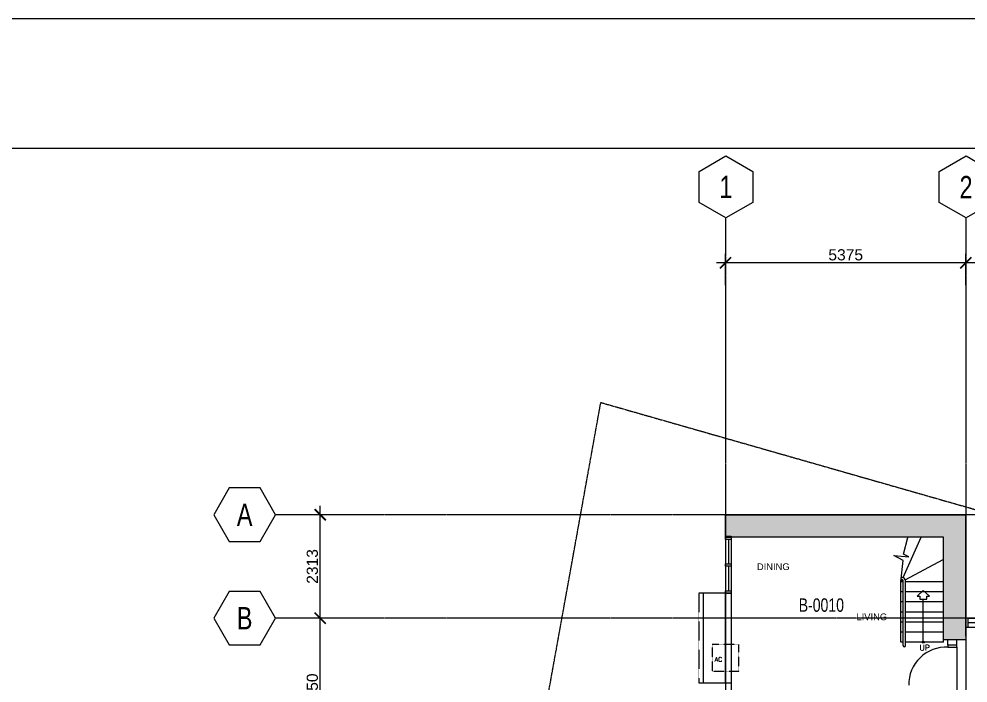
# Model space of a CAD drawing. Header units: inches. Extents: x -189245 to 740841, y -215444 to 469401.
# Drawn here: x 285477 to 306714, y -93280 to -78428 of the extents above; entities that cross this region are included whole.
import ezdxf
from ezdxf.enums import TextEntityAlignment as Align

# ---------------------------------------------------------------- set-up
doc = ezdxf.new("R2010")
doc.units = ezdxf.units.IN
doc.header["$LTSCALE"] = 10
doc.header["$MEASUREMENT"] = 0
for name, pattern in [('GRID NORMAL$0$GRID BASEMENT$0$GRID GROUND$0$GRID$0$$0$PHANTOM', [2.5, 1.25, -0.25, 0.25, -0.25, 0.25, -0.25]), ('HIDDEN', [0.375, 0.25, -0.125]), ('HIDDEN2', [0.1875, 0.125, -0.0625])]:
    doc.linetypes.add(name, pattern=pattern)
for name, color, linetype in [('3', 252, 'Continuous'), ('a-dim', 8, 'Continuous'), ('A-DOOR', 1, 'Continuous'), ('A-EQUIPMENT', 2, 'Continuous'), ('A-EQUIPTMENT', 1, 'Continuous'), ('A-GRID', 8, 'Continuous'), ('A-HATCH-RC', 252, 'Continuous'), ('A-HATCH-SOLID', 252, 'Continuous'), ('A-RAILING', 2, 'Continuous'), ('A-SHEARWALL', 6, 'Continuous'), ('A-STAIR', 1, 'Continuous'), ('A-TEXT', 3, 'Continuous'), ('A-UNIT NUMBER', 2, 'Continuous'), ('A-WINDOW', 2, 'Continuous'), ('COLUMN', 6, 'Continuous'), ('DOORTAG', 1, 'Continuous'), ('HATCH TSG', 9, 'Continuous'), ('TEXT', 3, 'Continuous'), ('TSG- DIM1', 1, 'Continuous'), ('TSG- plaster', 4, 'Continuous'), ('TSG- PRE CAST', 4, 'Continuous')]:
    doc.layers.add(name, color=color, linetype=linetype)
doc.layers.add('DEFPOINT', color=7, linetype='Continuous', plot=False)
doc.styles.add('ARIAL', font='ARIAL.TTF', dxfattribs={"width": 0.75})
doc.styles.add('GRID NORMAL$0$GRID BASEMENT$0$GRID GROUND$0$GRID$0$Standard', font='ARIAL.TTF')
doc.styles.add('PRSP_Simplex', font='simplex.shx')
doc.dimstyles.new('GRID NORMAL$0$GRID BASEMENT$0$GRID GROUND$0$GRID$0$Standard', dxfattribs={"dimtxt": 250, "dimasz": 0.18, "dimexe": 0.18, "dimexo": 0.0625, "dimgap": 50, "dimtad": 1, "dimdec": 0, "dimzin": 0, "dimdsep": 46, "dimtxsty": 'GRID NORMAL$0$GRID BASEMENT$0$GRID GROUND$0$GRID$0$Standard', "dimcen": 0.09, "dimadec": 0, "dimazin": 0, "dimtfac": 1, "dimtdec": 0, "dimtofl": 0, "dimtmove": 0, "dimatfit": 3, "dimfxl": 1, "dimtolj": 1, "dimtzin": 0, "dimarcsym": 0})

# ---------------------------------------------------------------- blocks, each defined once
blk = doc.blocks.new('GRID NORMAL$0$GRID BASEMENT$0$GRID GROUND$0$GRID$0$$0$GRID-V')
at = {"color": 3}
blk.add_lwpolyline([(6, 10.39), (0, 13.86), (-6, 10.39), (-6, 3.46), (0, 0), (6, 3.46)], close=True, dxfattribs=at)
at = {"color": 6, "style": 'GRID NORMAL$0$GRID BASEMENT$0$GRID GROUND$0$GRID$0$Standard', "width": 0.75}
blk.add_attdef('V', text='', height=5, dxfattribs=at).set_placement((0, 6.93), align=Align.MIDDLE)
blk = doc.blocks.new('GRID NORMAL$0$GRID BASEMENT$0$GRID GROUND$0$GRID$0$$0$GRID-H')
at = {"color": 3}
blk.add_lwpolyline([(-10.39, 6), (-13.86, 0), (-10.39, -6), (-3.46, -6), (0, 0), (-3.46, 6)], close=True, dxfattribs=at)
at = {"color": 6, "style": 'GRID NORMAL$0$GRID BASEMENT$0$GRID GROUND$0$GRID$0$Standard', "width": 0.75}
blk.add_attdef('H', text='', height=5, dxfattribs=at).set_placement((-6.93, 0), align=Align.MIDDLE)
blk = doc.blocks.new('GRID NORMAL$0$GRID BASEMENT$0$GRID GROUND$0$GRID$0$_ARCHTICK')
at = {"color": 0, "linetype": 'ByBlock', "ltscale": 20, "const_width": 0.15}
blk.add_lwpolyline([(-0.5, -0.5), (0.5, 0.5)], dxfattribs=at)
blk = doc.blocks.new('*D457')
at = {"layer": 'a-dim', "color": 0, "lineweight": -2, "ltscale": 500}
for p, q in [((-90634, -230188), (-90634, -229488)), ((-85259, -230188), (-85259, -229488)), ((-85059, -229688), (-90834, -229688))]:
    blk.add_line(p, q, dxfattribs=at)
at = {"layer": 'Defpoints', "color": 0, "ltscale": 500}
for p in [(-90634, -229688), (-90634, -230188), (-85259, -230188)]:
    blk.add_point(p, dxfattribs=at)
at = {"layer": 'a-dim', "color": 0, "lineweight": -2, "ltscale": 500, "xscale": 250, "yscale": 250, "zscale": 250, "rotation": 180}
blk.add_blockref('GRID NORMAL$0$GRID BASEMENT$0$GRID GROUND$0$GRID$0$_ARCHTICK', (-90634, -229688), dxfattribs=at)
at = {"layer": 'a-dim', "color": 0, "lineweight": -2, "ltscale": 500, "xscale": 250, "yscale": 250, "zscale": 250}
blk.add_blockref('GRID NORMAL$0$GRID BASEMENT$0$GRID GROUND$0$GRID$0$_ARCHTICK', (-85259, -229688), dxfattribs=at)
at = {"layer": 'a-dim', "color": 3, "ltscale": 500, "insert": (-87946, -229511), "char_height": 250, "attachment_point": 5, "style": 'GRID NORMAL$0$GRID BASEMENT$0$GRID GROUND$0$GRID$0$Standard'}
blk.add_mtext('\\A1;5375', dxfattribs=at)
blk = doc.blocks.new('*D458')
at = {"layer": 'a-dim', "color": 0, "lineweight": -2, "ltscale": 500}
for p, q in [((-99704, -237837), (-99704, -235124)), ((-99204, -235324), (-99904, -235324)), ((-99204, -237637), (-99904, -237637))]:
    blk.add_line(p, q, dxfattribs=at)
at = {"layer": 'Defpoints', "color": 0, "ltscale": 500}
for p in [(-99704, -235324), (-99204, -235324), (-99204, -237637)]:
    blk.add_point(p, dxfattribs=at)
at = {"layer": 'a-dim', "color": 0, "lineweight": -2, "ltscale": 500, "xscale": 250, "yscale": 250, "zscale": 250}
for p, rotation in [((-99704, -235324), 90), ((-99704, -237637), 270)]:
    blk.add_blockref('GRID NORMAL$0$GRID BASEMENT$0$GRID GROUND$0$GRID$0$_ARCHTICK', p, dxfattribs=dict(at, rotation=rotation))
at = {"layer": 'a-dim', "color": 3, "ltscale": 500, "insert": (-99881, -236480), "char_height": 250, "attachment_point": 5, "rotation": 90, "style": 'GRID NORMAL$0$GRID BASEMENT$0$GRID GROUND$0$GRID$0$Standard'}
blk.add_mtext('\\A1;2313', dxfattribs=at)
blk = doc.blocks.new('*D461')
at = {"layer": 'a-dim', "color": 0, "lineweight": -2, "ltscale": 500}
for p, q in [((-85259, -230188), (-85259, -229488)), ((-83959, -230188), (-83959, -229488)), ((-83759, -229688), (-85459, -229688))]:
    blk.add_line(p, q, dxfattribs=at)
at = {"layer": 'Defpoints', "color": 0, "ltscale": 500}
for p in [(-85259, -229688), (-85259, -230188), (-83959, -230188)]:
    blk.add_point(p, dxfattribs=at)
at = {"layer": 'a-dim', "color": 0, "lineweight": -2, "ltscale": 500, "xscale": 250, "yscale": 250, "zscale": 250, "rotation": 180}
blk.add_blockref('GRID NORMAL$0$GRID BASEMENT$0$GRID GROUND$0$GRID$0$_ARCHTICK', (-85259, -229688), dxfattribs=at)
at = {"layer": 'a-dim', "color": 0, "lineweight": -2, "ltscale": 500, "xscale": 250, "yscale": 250, "zscale": 250}
blk.add_blockref('GRID NORMAL$0$GRID BASEMENT$0$GRID GROUND$0$GRID$0$_ARCHTICK', (-83959, -229688), dxfattribs=at)
at = {"layer": 'a-dim', "color": 3, "ltscale": 500, "insert": (-84609, -229511), "char_height": 250, "attachment_point": 5, "style": 'GRID NORMAL$0$GRID BASEMENT$0$GRID GROUND$0$GRID$0$Standard'}
blk.add_mtext('\\A1;1300', dxfattribs=at)
blk = doc.blocks.new('*D462')
at = {"layer": 'a-dim', "color": 0, "lineweight": -2, "ltscale": 500}
for p, q in [((-99704, -241087), (-99704, -237437)), ((-99204, -237637), (-99904, -237637)), ((-99204, -240887), (-99904, -240887))]:
    blk.add_line(p, q, dxfattribs=at)
at = {"layer": 'Defpoints', "color": 0, "ltscale": 500}
for p in [(-99704, -237637), (-99204, -237637), (-99204, -240887)]:
    blk.add_point(p, dxfattribs=at)
at = {"layer": 'a-dim', "color": 0, "lineweight": -2, "ltscale": 500, "xscale": 250, "yscale": 250, "zscale": 250}
for p, rotation in [((-99704, -237637), 90), ((-99704, -240887), 270)]:
    blk.add_blockref('GRID NORMAL$0$GRID BASEMENT$0$GRID GROUND$0$GRID$0$_ARCHTICK', p, dxfattribs=dict(at, rotation=rotation))
at = {"layer": 'a-dim', "color": 3, "ltscale": 500, "insert": (-99881, -239262), "char_height": 250, "attachment_point": 5, "rotation": 90, "style": 'GRID NORMAL$0$GRID BASEMENT$0$GRID GROUND$0$GRID$0$Standard'}
blk.add_mtext('\\A1;3250', dxfattribs=at)
blk = doc.blocks.new('A$C6CB110D5')
at = {"layer": 'A-WINDOW', "ltscale": 50}
for p, q in [((-1250, 0), (-1300, 0)), ((-1250, -200), (-1250, 0)), ((0, 0), (-50, 0)), ((-50, 0), (-50, -200)), ((-1300, -200), (-1250, -200)), ((-1250, -100), (-650, -100)), ((-650, 0), (-650, -200)), ((-650, -200), (-600, -200)), ((-600, -200), (-600, 0)), ((-600, -100), (-50, -100)), ((-50, -200), (0, -200))]:
    blk.add_line(p, q, dxfattribs=at)
at = {"layer": 'A-WINDOW', "color": 1, "ltscale": 50}
for p, q in [((-1250, 0), (-50, 0)), ((-1250, -200), (-50, -200))]:
    blk.add_line(p, q, dxfattribs=at)
blk = doc.blocks.new('A$C3BA5313E')
at = {"layer": 'A-DOOR', "color": 8, "ltscale": 100}
blk.add_blockref('A$C6CB110D5', (1300, 0), dxfattribs=at)
blk = doc.blocks.new('grid')
at = {"layer": 'A-GRID', "linetype": 'GRID NORMAL$0$GRID BASEMENT$0$GRID GROUND$0$GRID$0$$0$PHANTOM'}
for p, q in [((-90633.8, -228688.5), (-90633.8, -289256.3)), ((-85258.8, -228688.5), (-85258.8, -289256.3)), ((-33688.1, -235324.1), (-100703.6, -235324.1)), ((-33688.1, -237636.6), (-100703.6, -237636.6))]:
    blk.add_line(p, q, dxfattribs=at)
at = {"layer": 'A-GRID'}
ref = blk.add_blockref('GRID NORMAL$0$GRID BASEMENT$0$GRID GROUND$0$GRID$0$$0$GRID-V', (-90627.8, -228685.3), dxfattribs=dict(at, xscale=-100, yscale=100, zscale=100))
ref.add_attrib('V', '1', dxfattribs={"layer": '0', "color": 6, "height": 500, "style": 'GRID NORMAL$0$GRID BASEMENT$0$GRID GROUND$0$GRID$0$Standard', "width": 0.75}).set_placement((-90627.8, -227992.5), align=Align.MIDDLE)
ref = blk.add_blockref('GRID NORMAL$0$GRID BASEMENT$0$GRID GROUND$0$GRID$0$$0$GRID-V', (-85253, -228685.1), dxfattribs=dict(at, xscale=-100, yscale=100, zscale=100))
ref.add_attrib('V', '2', dxfattribs={"layer": '0', "color": 6, "height": 500, "style": 'GRID NORMAL$0$GRID BASEMENT$0$GRID GROUND$0$GRID$0$Standard', "width": 0.75}).set_placement((-85253, -227992.3), align=Align.MIDDLE)
ref = blk.add_blockref('GRID NORMAL$0$GRID BASEMENT$0$GRID GROUND$0$GRID$0$$0$GRID-H', (-102089.2, -235324.1), dxfattribs=dict(at, xscale=100, yscale=100, zscale=100, rotation=180))
ref.add_attrib('H', 'A', dxfattribs={"layer": '0', "color": 6, "height": 500, "style": 'GRID NORMAL$0$GRID BASEMENT$0$GRID GROUND$0$GRID$0$Standard', "width": 0.75}).set_placement((-101396.4, -235324.1), align=Align.MIDDLE)
ref = blk.add_blockref('GRID NORMAL$0$GRID BASEMENT$0$GRID GROUND$0$GRID$0$$0$GRID-H', (-102089.2, -237636.6), dxfattribs=dict(at, xscale=100, yscale=100, zscale=100, rotation=180))
ref.add_attrib('H', 'B', dxfattribs={"layer": '0', "color": 6, "height": 500, "style": 'GRID NORMAL$0$GRID BASEMENT$0$GRID GROUND$0$GRID$0$Standard', "width": 0.75}).set_placement((-101396.4, -237636.6), align=Align.MIDDLE)
at = {"layer": 'a-dim', "ltscale": 500}
for base, p1, p2, angle, picture, middle in [((-90633.8, -229688.5), (-85258.8, -230188.5), (-90633.8, -230188.5), 180, '*D457', (-87946.3, -229510.8)), ((-99703.5724, -235324.0815), (-99203.5724, -237636.6148), (-99203.5724, -235324.0815), 270, '*D458', (-99881.3009, -236480.3481)), ((-99703.6, -237636.6), (-99203.6, -240886.6), (-99203.6, -237636.6), 270, '*D462', (-99881.3, -239261.6))]:
    dim = blk.add_linear_dim(base=base, p1=p1, p2=p2, angle=angle, dimstyle='GRID NORMAL$0$GRID BASEMENT$0$GRID GROUND$0$GRID$0$Standard', override={"dimasz": 250, "dimexe": 200, "dimblk1": 'GRID NORMAL$0$GRID BASEMENT$0$GRID GROUND$0$GRID$0$_ARCHTICK', "dimblk2": 'GRID NORMAL$0$GRID BASEMENT$0$GRID GROUND$0$GRID$0$_ARCHTICK', "dimsah": 1, "dimdle": 200, "dimclrt": 3}, dxfattribs=at)
    dim.commit()
    dim.dimension.update_dxf_attribs({"geometry": picture, "text_midpoint": middle})
dim = blk.add_linear_dim(base=(-85258.8, -229688.5), p1=(-83958.8, -230188.5), p2=(-85258.8, -230188.4), angle=180, dimstyle='GRID NORMAL$0$GRID BASEMENT$0$GRID GROUND$0$GRID$0$Standard', override={"dimasz": 250, "dimexe": 200, "dimblk1": 'GRID NORMAL$0$GRID BASEMENT$0$GRID GROUND$0$GRID$0$_ARCHTICK', "dimblk2": 'GRID NORMAL$0$GRID BASEMENT$0$GRID GROUND$0$GRID$0$_ARCHTICK', "dimsah": 1, "dimdle": 200, "dimclrt": 3}, dxfattribs=at)
dim.commit()
dim.dimension.update_dxf_attribs({"geometry": '*D461', "text_midpoint": (-84608.8, -229688.5), "dimtype": 128})

msp = doc.modelspace()

# ---------------------------------------------------------------- hatches: boundary and pattern name
at = {"layer": 'A-HATCH-RC'}
msp.add_hatch(color=252, dxfattribs=at).paths.add_polyline_path([(306664.19965, -92318.32367), (306164.19965, -92318.32369), (306164.19965, -90018.32367), (301289.19965, -90018.32367), (301289.19965, -89518.32367), (306664.19965, -89518.32367)])
at = {"layer": 'A-HATCH-SOLID', "ltscale": 2}
msp.add_hatch(color=256, dxfattribs=at).paths.add_polyline_path([(306664.19965, -92318.32367), (306164.19965, -92318.32367), (306164.19965, -90018.32367), (301289.19965, -90018.32367), (301289.19965, -89518.32367), (306664.19965, -89518.32367)])
at = {"layer": 'COLUMN', "linetype": 'Continuous'}
msp.add_hatch(color=254, dxfattribs=at).paths.add_polyline_path([(306664.19965, -92318.32367), (306164.19965, -92318.32367), (306164.19965, -90018.32367), (301289.19965, -90018.32367), (301289.19965, -89518.32367), (306664.19965, -89518.32367)])

# ---------------------------------------------------------------- linework, layer by layer
at = {"layer": '3', "color": 251, "linetype": 'GRID NORMAL$0$GRID BASEMENT$0$GRID GROUND$0$GRID$0$$0$PHANTOM', "flags": 128}
msp.add_lwpolyline([(352371.55939, -102410.09833), (351907.57657, -111087.70283), (352289.23542, -123191.68716), (353264.45, -131262.98547), (298600.66526, -144611.52615), (297343.53117, -137766.00105), (296388.45816, -130468.23184), (295808.09231, -123131.14962), (295604.50917, -115793.97346), (295780.69383, -108466.09117), (296335.27965, -101137.04385), (297262.93139, -93855.89956), (298496.71244, -87006.12698), (352390.51377, -102402.90191)], dxfattribs=at)
at = {"layer": 'A-DOOR'}
msp.add_line((306464.19965, -92480.85693), (306464.19965, -139480.85693), dxfattribs=at)
at = {"layer": 'A-DOOR', "color": 2}
msp.add_lwpolyline([(306264.19965, -92430.85693), (306264.19965, -92480.85693), (306464.19965, -92480.85693), (306464.19965, -92430.85693)], close=True, dxfattribs=at)
at = {"layer": 'A-DOOR'}
msp.add_arc((306219.54301, -93310.2545), 830.59891, 86.918041454, 181.421327575, dxfattribs=at)
at = {"layer": 'A-EQUIPMENT', "ltscale": 100}
msp.add_lwpolyline([(301289.22686, -91268.32367), (300789.22686, -91268.32367), (300789.22686, -93279.92356), (301289.22686, -93279.92356)], dxfattribs=at)
at = {"layer": 'A-EQUIPTMENT', "color": 1, "linetype": 'HIDDEN2'}
for p, q in [((301589.22686, -92417.39025), (300989.22686, -92417.39025)), ((301589.22686, -93017.39025), (301589.22686, -92417.39025)), ((300989.22686, -93017.39025), (301589.22686, -93017.39025))]:
    msp.add_line(p, q, dxfattribs=at)
at = {"layer": 'A-EQUIPTMENT', "linetype": 'HIDDEN'}
msp.add_lwpolyline([(300789.22686, -91268.32367), (300689.22686, -91268.32367), (300689.22686, -93279.92356), (300789.22686, -93279.92356)], dxfattribs=at)
at = {"layer": 'A-EQUIPTMENT', "color": 1, "linetype": 'HIDDEN2'}
msp.add_lwpolyline([(300989.22686, -92417.39025), (300989.22686, -93017.39025)], dxfattribs=at)
at = {"layer": 'A-RAILING'}
for p, q in [((305239.19965, -90968.32362), (305224.56889, -90968.32362)), ((305239.19965, -90918.32362), (305234.93813, -90918.32362)), ((305264.19965, -92443.32352), (305264.19965, -90993.32362)), ((305314.19965, -92443.32362), (305314.19965, -90993.32362))]:
    msp.add_line(p, q, dxfattribs=at)
for centre, radius, start, end in [((305239.19965, -90993.32362), 75, 0, 90), ((305239.19965, -90993.32362), 25, 0, 90), ((305289.19965, -92443.32362), 25, 180, 0)]:
    msp.add_arc(centre, radius, start, end, dxfattribs=at)
at = {"layer": 'A-SHEARWALL'}
for p, q in [((306664.19965, -89518.32362), (301289.19965, -89518.32362)), ((301289.19965, -89518.32362), (301289.19965, -89918.32362)), ((306664.19965, -89518.32367), (301289.19965, -89518.32367)), ((301289.19965, -89518.32367), (301289.19965, -89918.32367)), ((306664.19965, -89518.32367), (301289.19965, -89518.32367)), ((301289.19965, -89518.32367), (301289.19965, -89918.32367)), ((306664.19965, -89518.32367), (301289.19965, -89518.32367)), ((301289.19965, -89518.32367), (301289.19965, -89918.32367)), ((306664.19965, -92230.85698), (306664.19965, -89518.32367)), ((306664.19965, -92230.85698), (306664.19965, -89518.32367)), ((306664.19965, -92230.85698), (306664.19965, -89518.32367))]:
    msp.add_line(p, q, dxfattribs=at)
at = {"layer": 'A-SHEARWALL', "ltscale": 2}
for points in [[(306664.19965, -92318.32367), (306164.19965, -92318.32369), (306164.19965, -90018.32367), (301289.19965, -90018.32367), (301289.19965, -89518.32367), (306664.19965, -89518.32367), (306664.19965, -92318.32367)], [(306664.19965, -92318.32367), (306164.19965, -92318.32367), (306164.19965, -90018.32367), (301289.19965, -90018.32367), (301289.19965, -89518.32367), (306664.19965, -89518.32367), (306664.19965, -92318.32367)]]:
    msp.add_lwpolyline(points, dxfattribs=at)
at = {"layer": 'A-SHEARWALL', "color": 4, "ltscale": 2}
msp.add_lwpolyline([(306664.19965, -92318.32367), (306164.19965, -92318.32367), (306164.19965, -90018.32367), (301289.19965, -90018.32367), (301289.19965, -89518.32367), (306664.19965, -89518.32367), (306664.19965, -92318.32367)], dxfattribs=at)
at = {"layer": 'A-STAIR'}
for p, q in [((305262.3659, -90921.99113), (305664.19965, -90018.32362)), ((305310.45571, -90969.92332), (306158.57431, -90518.32362)), ((305214.19965, -91018.32362), (305239.19965, -90968.32362)), ((305214.19965, -91018.32362), (305264.19925, -90993.18239)), ((305714.19965, -92368.32362), (305714.19965, -91405.23032))]:
    msp.add_line(p, q, dxfattribs=at)
at = {"layer": 'A-STAIR', "ltscale": 500}
for p, q in [((305214.19965, -92368.32362), (305214.19965, -91018.32362)), ((305264.19965, -91018.32362), (305214.19965, -91018.32362)), ((306164.19965, -91018.32362), (305314.19965, -91018.32362)), ((305264.19965, -91243.32362), (305214.19965, -91243.32362)), ((306164.19965, -91243.32362), (305314.19965, -91243.32362)), ((305264.19965, -91468.32362), (305214.19965, -91468.32362)), ((306164.19965, -91468.32362), (305314.19965, -91468.32362)), ((305264.19965, -91693.32362), (305214.19965, -91693.32362)), ((306164.19965, -91693.32362), (305314.19965, -91693.32362)), ((305264.19965, -91918.32362), (305214.19965, -91918.32362)), ((306164.19965, -91918.32362), (305314.19965, -91918.32362)), ((305264.19965, -92143.32362), (305214.19965, -92143.32362)), ((306164.19965, -92143.32362), (305314.19965, -92143.32362)), ((305264.19965, -92368.32362), (305214.19965, -92368.32362)), ((306164.19965, -92368.32362), (305314.19965, -92368.32362)), ((306164.19965, -92368.32362), (306164.19965, -92318.32369))]:
    msp.add_line(p, q, dxfattribs=at)
at = {"layer": 'A-STAIR'}
msp.add_lwpolyline([(305214.19965, -91018.32362), (305263.57695, -90539.13082), (305054.04446, -90425.33212), (305393.23801, -90454.68037), (305272.11959, -90395.78133), (305367.5469, -90027.58818)], dxfattribs=at)
at = {"layer": 'A-STAIR', "color": 2}
msp.add_lwpolyline([(305850.69965, -91336.41019), (305714.19965, -91212.10546), (305577.69965, -91336.41019), (305636.19965, -91336.41019), (305636.19965, -91405.23032), (305792.19965, -91405.23032), (305792.19965, -91336.41019)], close=True, dxfattribs=at)
msp.add_circle((305714.19965, -92368.32362), 23.673, dxfattribs=at)
at = {"layer": 'A-WINDOW'}
for p, q in [((301289.19965, -89918.32367), (301289.19965, -89868.32367)), ((301289.19965, -89968.32367), (301289.19965, -89918.32367)), ((301351.69965, -90068.32367), (301351.69965, -90618.32367)), ((301289.19965, -90668.32367), (301289.19965, -90618.32367)), ((301351.69965, -90668.32367), (301351.69965, -91218.32367))]:
    msp.add_line(p, q, dxfattribs=at)
at = {"layer": 'A-WINDOW', "color": 1}
for p, q in [((301414.19965, -90018.32367), (301414.19965, -94530.85698)), ((301289.19965, -90068.32367), (301289.19965, -94580.85698))]:
    msp.add_line(p, q, dxfattribs=at)
at = {"layer": 'A-WINDOW', "ltscale": 50}
for p, q in [((306664.19965, -91830.85693), (306664.19965, -92030.85693)), ((306664.19965, -91830.85698), (306664.19965, -92030.85698))]:
    msp.add_line(p, q, dxfattribs=at)
at = {"layer": 'A-WINDOW'}
for points in [[(301289.19965, -90018.32367), (301414.19965, -90018.32367), (301414.19965, -90068.32367), (301289.19965, -90068.32367)], [(301289.19965, -90618.32367), (301414.19965, -90618.32367), (301414.19965, -90668.32367), (301289.19965, -90668.32367)], [(301289.19965, -91218.32367), (301414.19965, -91218.32367), (301414.19965, -91268.32367), (301289.19965, -91268.32367)]]:
    msp.add_lwpolyline(points, close=True, dxfattribs=at)
at = {"layer": 'A-WINDOW', "ltscale": 50}
msp.add_lwpolyline([(306714.19965, -91830.85698), (306664.19965, -91830.85698), (306664.19965, -92030.85698), (306714.19965, -92030.85693)], close=True, dxfattribs=at)
at = {"layer": 'DEFPOINT', "color": 2}
msp.add_lwpolyline([(270754.93173, -152678.22268), (375754.93173, -152678.22268), (375754.93173, -78428.22268), (270754.93173, -78428.22268)], close=True, dxfattribs=at)
at = {"layer": 'DEFPOINT', "color": 5}
msp.add_lwpolyline([(276847.93173, -149778.22268), (372047.93173, -149778.22268), (372047.93173, -81328.22268), (276847.93173, -81328.22268)], close=True, dxfattribs=at)
at = {"layer": 'DOORTAG', "color": 6, "linetype": 'ByBlock', "ltscale": 100}
msp.add_lwpolyline([(306664.19965, -92318.32367), (306164.19965, -92318.32367), (306164.19965, -90018.32367), (301289.19965, -90018.32367), (301289.19965, -89518.32367), (306664.19965, -89518.32367), (306664.19965, -92318.32367)], dxfattribs=at)
at = {"layer": 'TSG- DIM1', "color": 3, "linetype": 'ByBlock', "ltscale": 100}
msp.add_lwpolyline([(301289.19965, -89993.32367), (301414.19965, -89993.32367), (301414.19965, -90018.32367), (301289.19965, -90018.32367)], close=True, dxfattribs=at)
at = {"layer": 'TSG- plaster'}
for p, q in [((306264.19965, -92430.85693), (306264.19965, -92318.32368)), ((306464.19965, -92430.85693), (306464.19965, -92318.32368))]:
    msp.add_line(p, q, dxfattribs=at)
at = {"layer": 'TSG- PRE CAST', "linetype": 'ByBlock', "ltscale": 100}
msp.add_lwpolyline([(301289.19965, -91268.32367), (301414.19965, -91268.32367), (301414.19965, -93280.85698), (301289.19965, -93280.85698)], close=True, dxfattribs=at)

# ---------------------------------------------------------------- block references
at = {"layer": 'A-HATCH-RC', "color": 8}
msp.add_blockref('A$C3BA5313E', (306664.19965, -91829.92359), dxfattribs=at)
at = {"layer": 'HATCH TSG'}
msp.add_blockref('grid', (391923.03117, 145806.69125), dxfattribs=at)

# ---------------------------------------------------------------- texts
at = {"layer": 'A-TEXT', "style": 'PRSP_Simplex'}
msp.add_text('UP', height=125, dxfattribs=at).set_placement((305627.75898, -92553.7315))
at = {"layer": 'A-TEXT', "insert": (301046.11192, -92702.44255), "char_height": 100, "width": 5794.7602848, "attachment_point": 1}
msp.add_mtext('{\\Fromans|c0;AC}', dxfattribs=at)
at = {"layer": 'A-UNIT NUMBER', "style": 'ARIAL', "width": 0.75}
msp.add_text('B-0010', height=300, dxfattribs=at).set_placement((302925.18303, -91687.05074))
at = {"layer": 'TEXT', "char_height": 150, "width": 1290, "attachment_point": 7}
for s, insert in [('{\\fArial|b0|i0|c0|p34;DINING}', (301989.43542, -90756.0153)), ('{\\fArial|b0|i0|c0|p34;LIVING}', (304217.50659, -91877.31649))]:
    msp.add_mtext(s, dxfattribs=dict(at, insert=insert))

doc.saveas('drawing.dxf')
